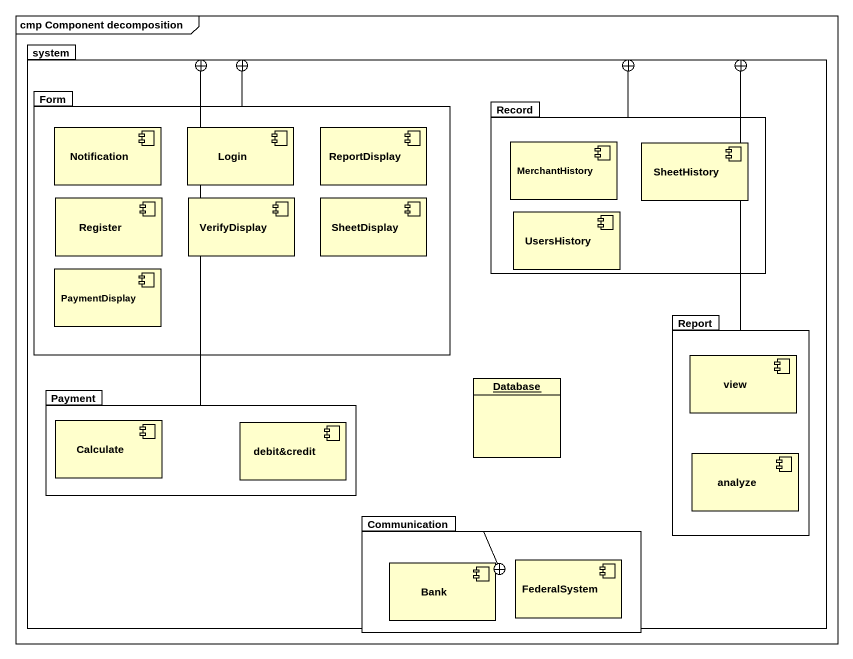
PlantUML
@startuml
mainframe cmp Component decomposition
allowmixing
hide circle
hide empty members
package system {
  package Form {
    component Notification
    component Login
    component ReportDisplay
    component Register
    component VerifyDisplay
    component SheetDisplay
    component PaymentDisplay
  }
  package "Record" as Record_ {
    component MerchantHistory
    component SheetHistory
    component UsersHistory
  }
  package Report {
    component view
    component analyze
  }
  package Payment {
    component Calculate
    component "debit&credit" as debit_credit
  }
  object "Database" as Database_
}
package Communication {
  component Bank
  component FederalSystem
}
Form --+ system
Record_ --+ system
Report -left-+ system
Payment -right-+ system
Communication -up-+ system
@enduml
